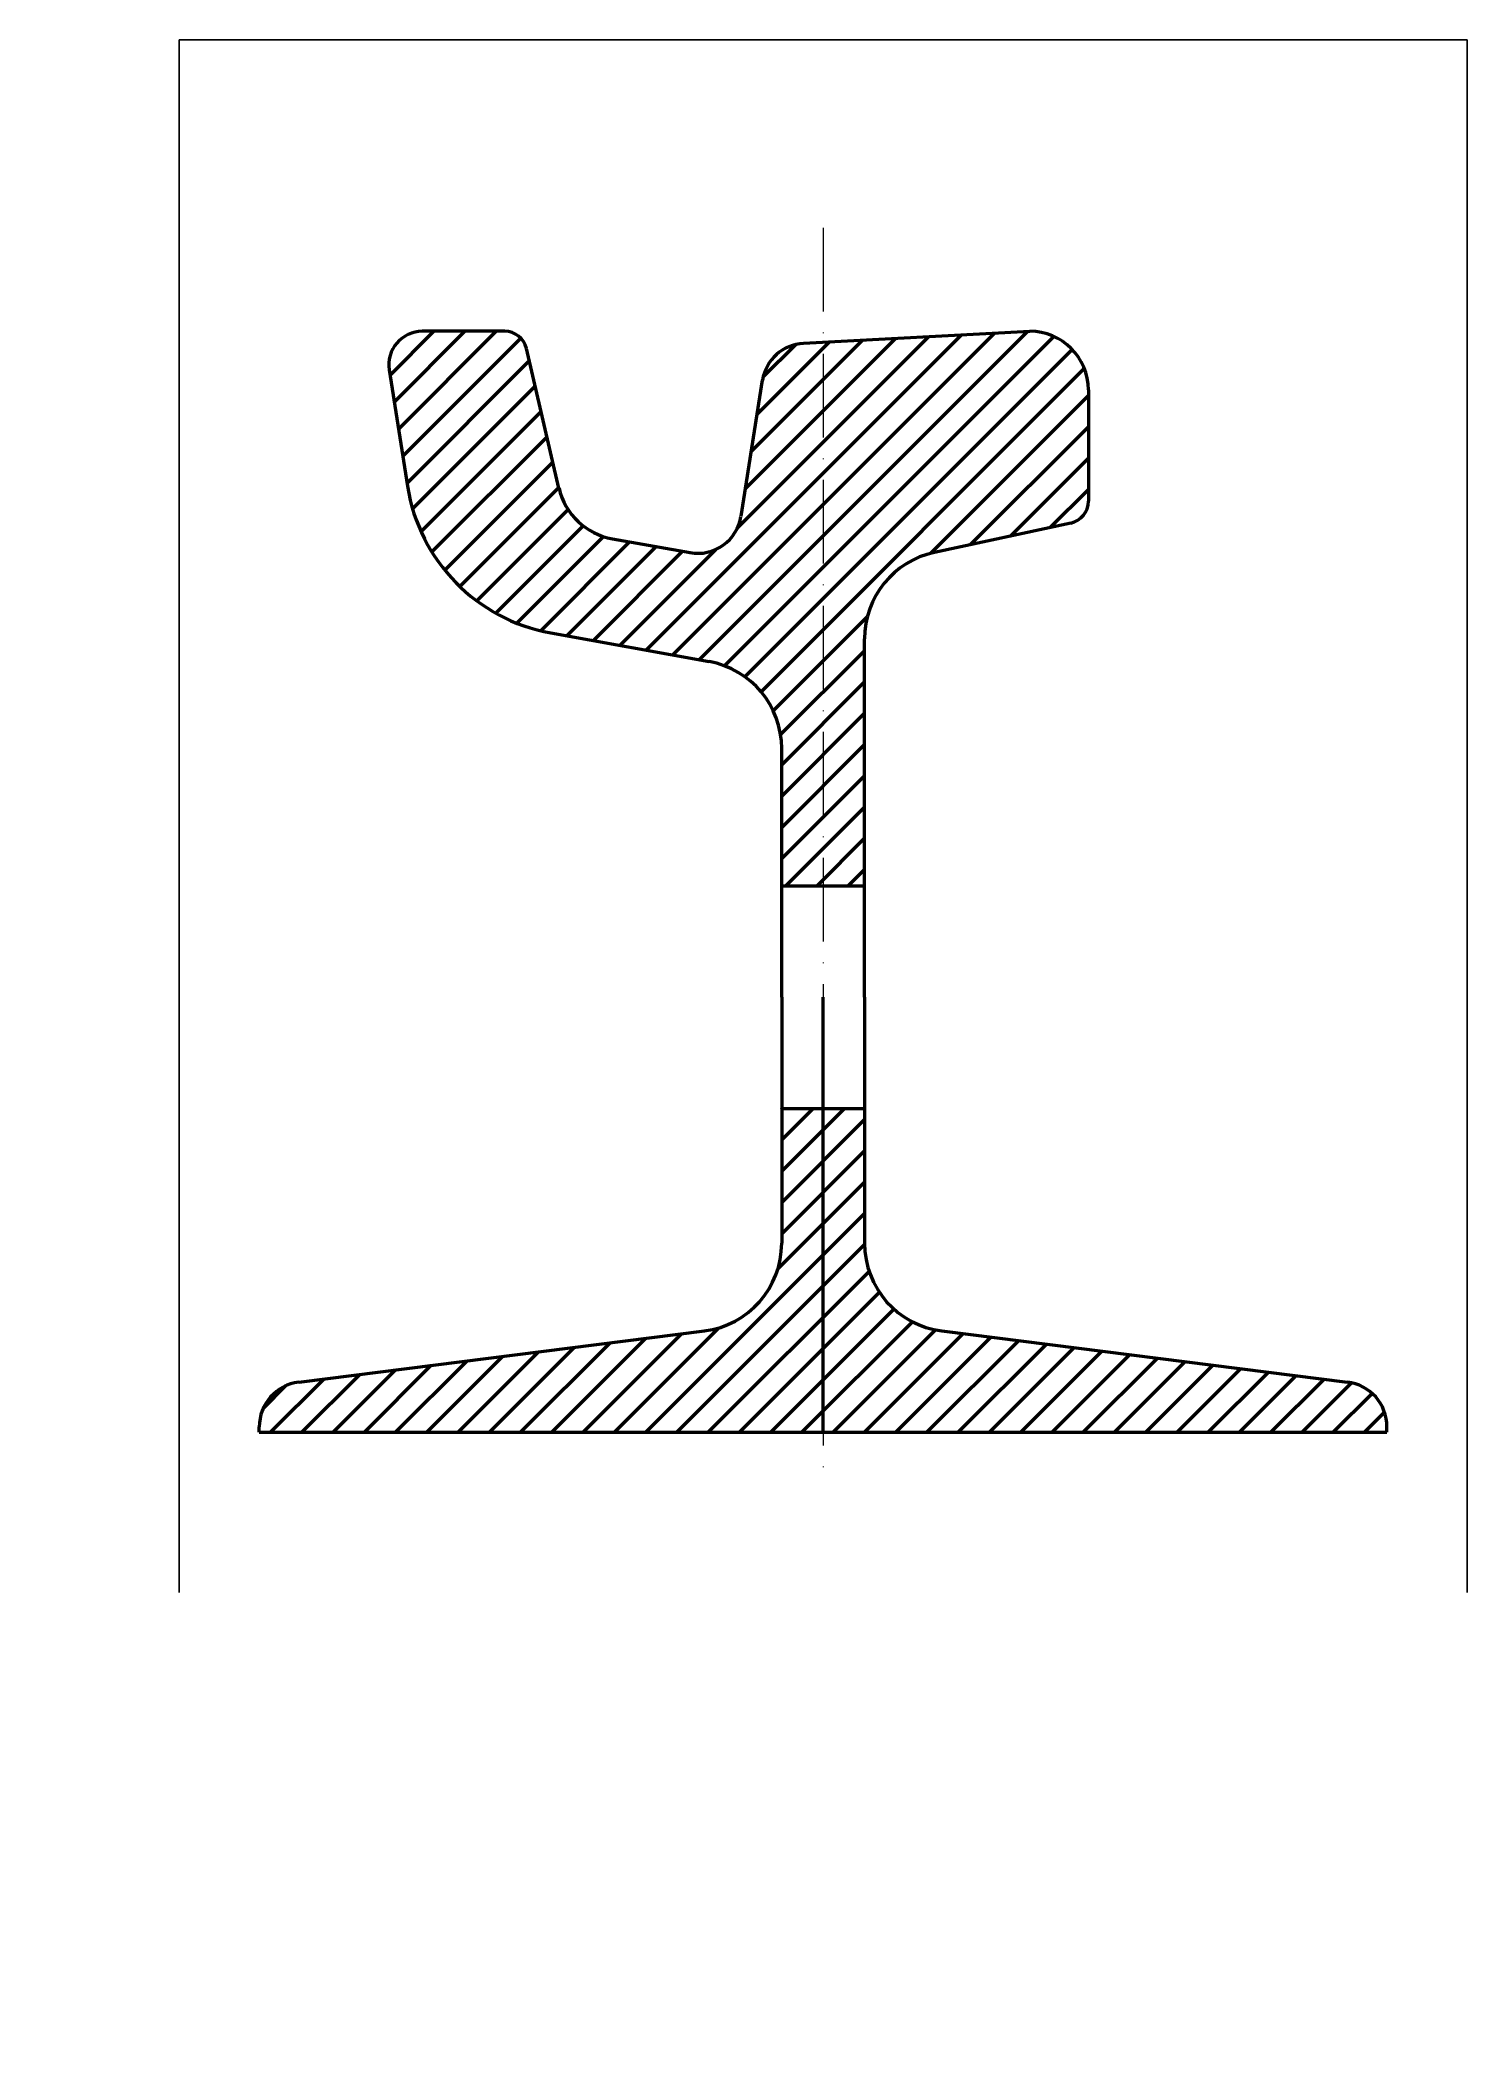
# Model space of a CAD drawing. Header units: millimetres. Extents: x 0 to 205, y 0 to 287.
import ezdxf

# ---------------------------------------------------------------- set-up
doc = ezdxf.new("R2010")
doc.units = ezdxf.units.MM
doc.linetypes.add('ACAD_ISO10W100', pattern=[18, 12, -3, 0, -3])
doc.layers.add('Contorno', color=7, linetype='Continuous', lineweight=50)
doc.layers.add('Ejes', color=4, linetype='ACAD_ISO10W100', lineweight=15)

msp = doc.modelspace()

# ---------------------------------------------------------------- hatches: boundary and pattern name
at = {"layer": 'Contorno'}
h = msp.add_hatch(dxfattribs=at)
h.set_pattern_fill('ANSI31', color=256)
h.paths.add_polyline_path([(118.45, 200.98, -0.353401), (128.48, 213.39), (148.07, 217.61, 0.353401), (150.6, 220.74), (150.6, 236.75, 0.414214), (142.2, 245.15), (112.5, 243.57), (112.5, 165.51), (118.45, 165.51)])
h.paths.add_polyline_path([(112.5, 243.57), (109.69, 243.43, 0.353875), (103.8, 238.12), (100.71, 218.58, -0.41981), (93.38, 213.36), (82.23, 215.35, -0.299834), (74.56, 222.61), (69.88, 242.68, 0.348529), (66.76, 245.15), (54.91, 245.15, 0.460629), (50.17, 239.61), (52.8, 222.89, 0.319193), (73.37, 201.84), (96.11, 197.72, -0.362683), (106.55, 185.22), (106.55, 165.51), (112.5, 165.51)])
h.paths.add_polyline_path([(118.45, 133.51), (112.5, 133.51), (112.5, 87.01), (193.5, 87.01), (193.5, 87.78, 0.377982), (187.81, 94.23), (129.56, 101.57, -0.377982), (118.45, 114.17)])
h.paths.add_polyline_path([(112.5, 133.51), (106.55, 133.51), (106.55, 114.17, -0.377982), (95.44, 101.57), (37.19, 94.23, 0.377982), (31.5, 87.78), (31.5, 87.01), (112.5, 87.01)])

# ---------------------------------------------------------------- linework, layer by layer
for p, q in [((20, 287), (205, 287)), ((20, 64), (20, 287)), ((205, 287), (205, 64))]:
    msp.add_line(p, q)
for p, q in [((66.76, 245.15), (54.91, 245.15)), ((109.69, 243.43), (142.2, 245.15)), ((74.56, 222.61), (69.88, 242.68)), ((50.17, 239.61), (52.8, 222.89)), ((100.71, 218.58), (103.8, 238.12)), ((150.6, 236.75), (150.6, 220.74)), ((82.23, 215.35), (93.38, 213.36)), ((148.07, 217.61), (128.48, 213.39)), ((73.37, 201.84), (96.11, 197.72)), ((118.45, 165.51), (118.45, 200.98)), ((106.55, 165.51), (106.55, 185.22)), ((106.55, 149.51), (106.55, 165.51)), ((106.55, 165.51), (118.45, 165.51)), ((118.45, 149.51), (118.45, 165.51)), ((106.55, 149.51), (106.55, 133.51)), ((112.5, 87.01), (112.5, 149.51)), ((118.45, 149.51), (118.45, 133.51)), ((106.55, 133.51), (118.45, 133.51)), ((106.55, 133.51), (106.55, 114.17)), ((118.45, 133.51), (118.45, 114.17)), ((112.5, 87.01), (112.5, 103.71)), ((37.19, 94.23), (95.44, 101.57)), ((129.56, 101.57), (187.81, 94.23)), ((31.5, 87.01), (31.5, 87.78)), ((31.5, 87.01), (193.5, 87.01)), ((193.5, 87.01), (193.5, 87.78))]:
    msp.add_line(p, q, dxfattribs=at)
for centre, radius, start, end in [((54.91, 240.35), 4.8, 90, 188.9286), ((66.76, 241.95), 3.2, 13.1403, 90), ((142.2, 236.75), 8.4, 0, 90), ((110.02, 237.13), 6.3, 93.0448, 170.9952), ((77.89, 226.83), 25.4, 188.9286, 259.7395), ((83.91, 224.8), 9.6, 193.1403, 259.9025), ((94.48, 219.56), 6.3, 259.9025, 350.9952), ((147.4, 220.74), 3.2, 282.1461, 0), ((131.15, 200.98), 12.7, 102.1461, 180), ((93.85, 185.22), 12.7, 0, 79.7395), ((93.85, 114.17), 12.7, 277.1772, 0), ((131.15, 114.17), 12.7, 180, 262.8228), ((38, 87.78), 6.5, 97.1772, 180), ((187, 87.78), 6.5, 0, 82.8228)]:
    msp.add_arc(centre, radius, start, end, dxfattribs=at)
at = {"layer": 'Ejes'}
msp.add_line((112.5, 260), (112.5, 80), dxfattribs=at)

doc.saveas('drawing.dxf')
